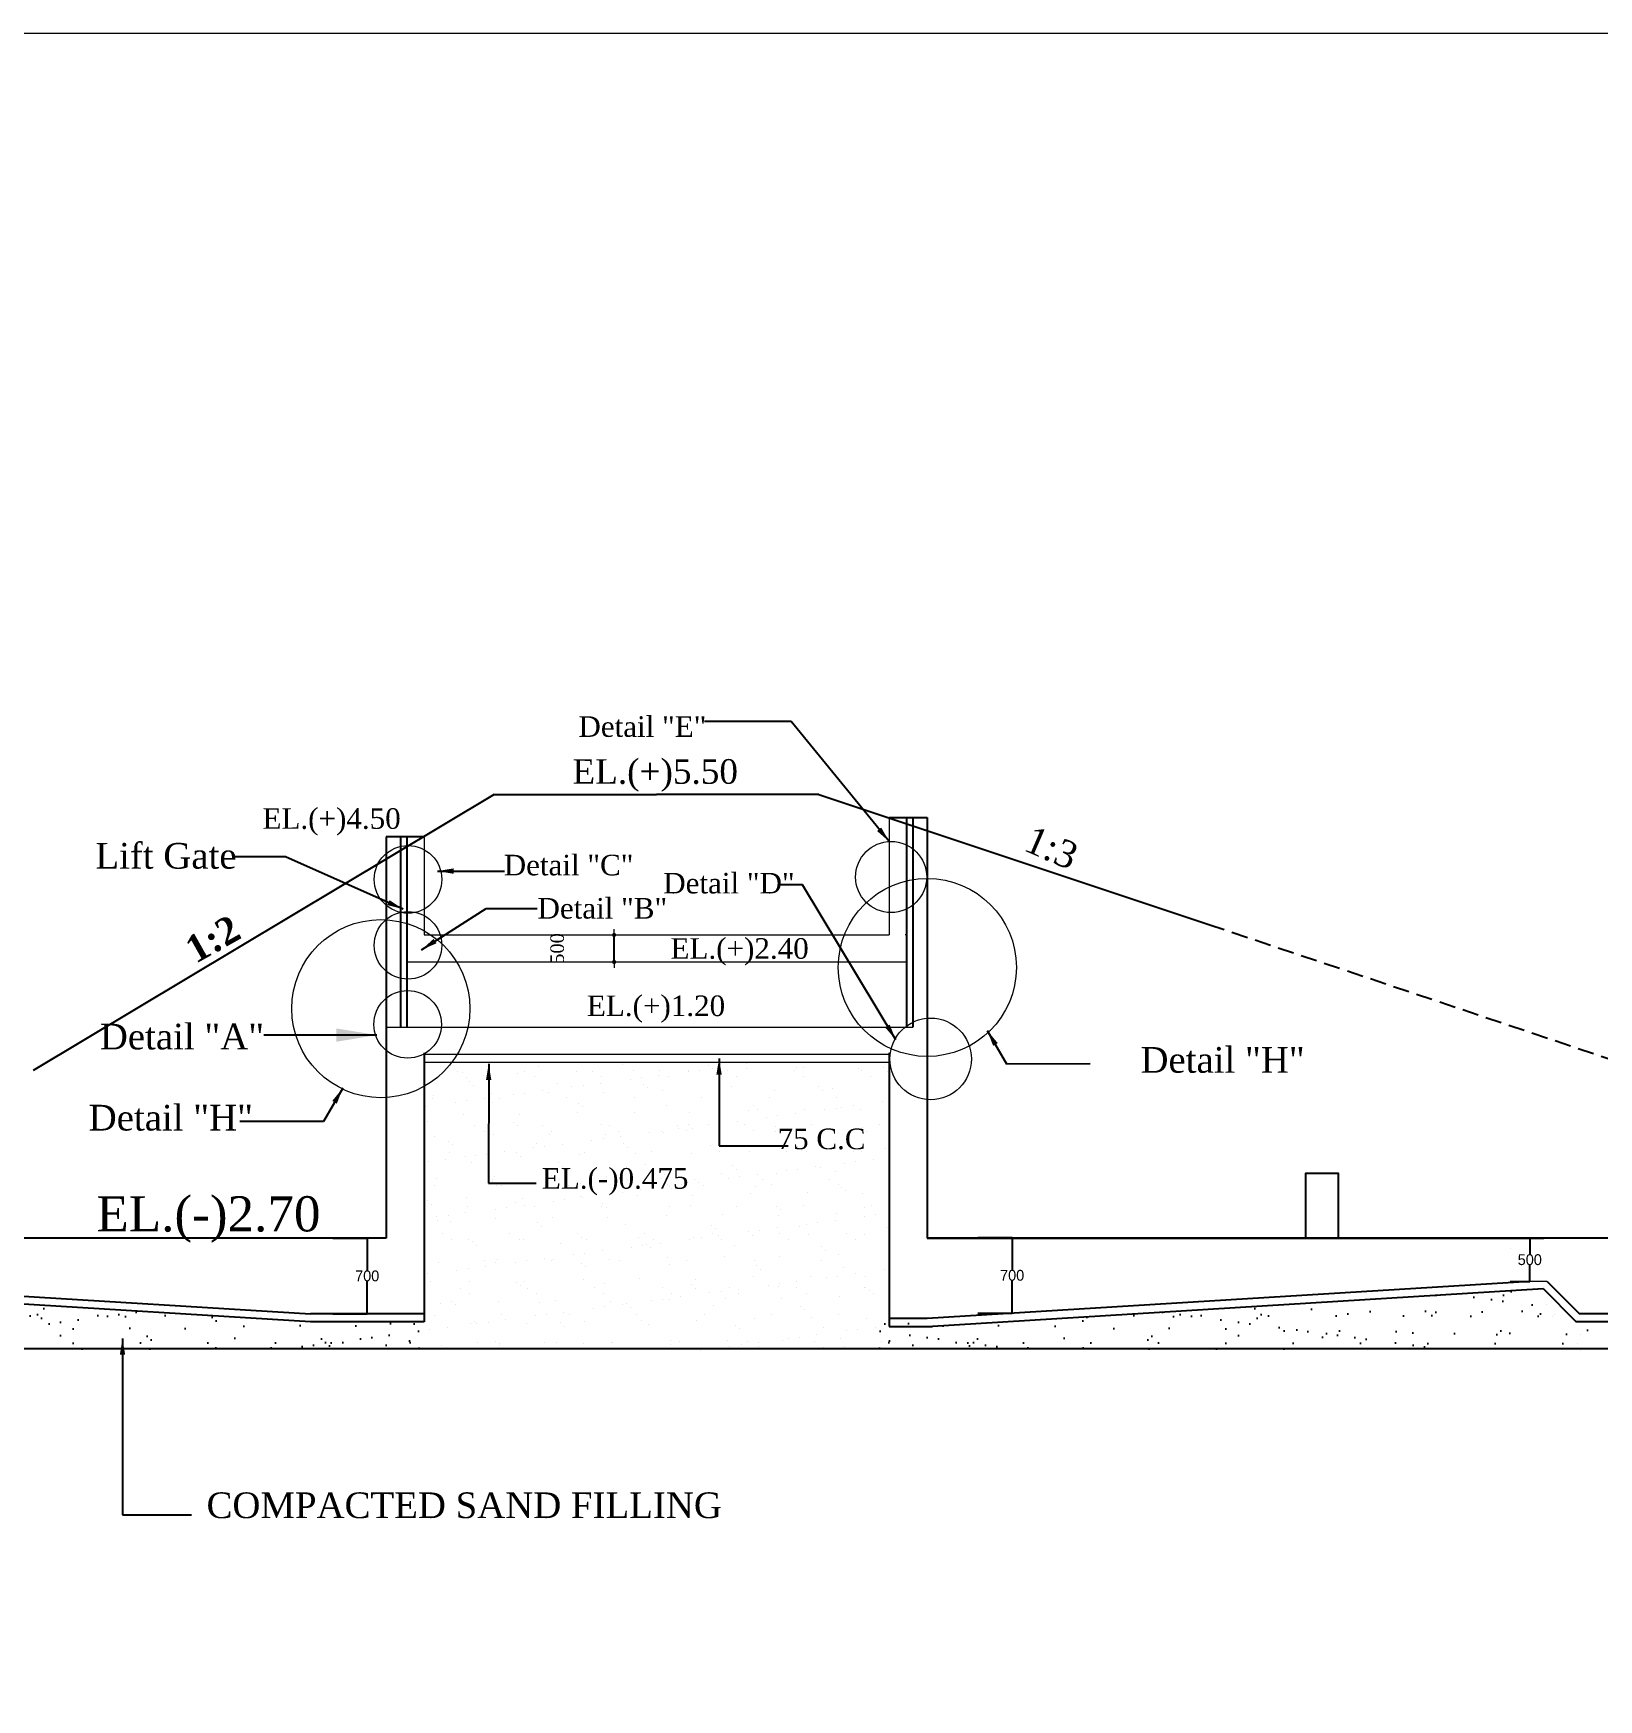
# Model space of a CAD drawing. Header units: inches. Extents: x -1277702 to 350617, y -622745 to 1282697.
# Drawn here: x -984043 to -955107, y 926100 to 956899 of the extents above; entities that cross this region are included whole.
import ezdxf

# ---------------------------------------------------------------- set-up
doc = ezdxf.new("R2010")
doc.units = ezdxf.units.IN
doc.header["$LTSCALE"] = 600
doc.header["$MEASUREMENT"] = 0
doc.linetypes.add('DASHED', pattern=[0.75, 0.5, -0.25])
for name, color, linetype, lineweight in [('arrow', 6, 'Continuous', 15), ('DIM', 140, 'Continuous', 15), ('DIMENSION', 3, 'Continuous', 15), ('LINE', 7, 'Continuous', 20), ('secondary light', 5, 'Continuous', 9)]:
    doc.layers.add(name, color=color, linetype=linetype, lineweight=lineweight)
doc.layers.add('TEXT', color=7, linetype='Continuous')
doc.styles.add('REGULAR', font='times.ttf', dxfattribs={"height": 200})
doc.styles.add('t250', font='times.ttf', dxfattribs={"height": 250})
doc.styles.add('TIMES', font='times.ttf')
doc.dimstyles.new('DOT', dxfattribs={"dimtxt": 270, "dimasz": 1.5, "dimexe": 700, "dimexo": 500, "dimgap": 150, "dimtad": 1, "dimdec": 0, "dimzin": 0, "dimdsep": 46, "dimtxsty": 'TIMES', "dimblk": 'DD', "dimcen": 0.09, "dimse1": 1, "dimse2": 1, "dimclrd": 5, "dimclre": 5, "dimclrt": 7, "dimadec": 0, "dimazin": 0, "dimtfac": 1, "dimtdec": 0, "dimtofl": 0, "dimtmove": 0, "dimatfit": 3, "dimldrblk": 'DD', "dimfxl": 1, "dimtolj": 1, "dimtzin": 0, "dimarcsym": 0})
doc.dimstyles.new('sec', dxfattribs={"dimtxt": 180, "dimasz": 300, "dimexe": 0.18, "dimexo": 0.0625, "dimgap": 0.09, "dimtad": 0, "dimtih": 1, "dimtoh": 1, "dimdec": 0, "dimzin": 0, "dimdsep": 46, "dimtxsty": 'REGULAR', "dimcen": 0.09, "dimadec": 0, "dimazin": 0, "dimtfac": 1, "dimtdec": 0, "dimtofl": 0, "dimtmove": 0, "dimatfit": 3, "dimfxl": 1, "dimtolj": 1, "dimtzin": 0, "dimarcsym": 0})
doc.dimstyles.get("Standard").update_dxf_attribs({"dimtxt": 100, "dimasz": 0.18, "dimexe": 0.18, "dimexo": 0.0625, "dimgap": 0.09, "dimtad": 0, "dimtih": 1, "dimtoh": 1, "dimdec": 4, "dimzin": 0, "dimdsep": 46, "dimtxsty": 'Standard', "dimcen": 0.09, "dimadec": 0, "dimazin": 0, "dimtfac": 1, "dimtdec": 4, "dimtofl": 0, "dimtmove": 0, "dimatfit": 3, "dimfxl": 1, "dimtolj": 1, "dimtzin": 0, "dimarcsym": 0})

# ---------------------------------------------------------------- blocks, each defined once
blk = doc.blocks.new('DOT')
at = {"layer": 'DIM'}
for p, q in [((-75, 0), (71, 0)), ((0, 63), (0, -75))]:
    blk.add_line(p, q, dxfattribs=at)
at = {"layer": 'DIM', "const_width": 24.8}
blk.add_lwpolyline([(-13, 0, 1), (13, 0, 1)], format="xyb", close=True, dxfattribs=at)
blk = doc.blocks.new('DD')
at = {"layer": 'DIM'}
blk.add_blockref('DOT', (0, 0), dxfattribs=at)
blk = doc.blocks.new('*D5')
at = {"layer": 'DEFPOINTS', "color": 0, "ltscale": 2}
for p in [(-973306, 940234), (-973179, 940234), (-973179, 939734)]:
    blk.add_point(p, dxfattribs=at)
at = {"layer": 'DIMENSION', "color": 5, "lineweight": -2, "ltscale": 2}
blk.add_line((-973306, 939736), (-973306, 940233), dxfattribs=at)
at = {"layer": 'DIMENSION', "color": 5, "lineweight": -2, "ltscale": 2, "xscale": 1.5, "yscale": 1.5, "zscale": 1.5}
for p, rotation in [((-973306, 940234), 90), ((-973306, 939734), 270)]:
    blk.add_blockref('DD', p, dxfattribs=dict(at, rotation=rotation))
at = {"layer": 'DIMENSION', "color": 7, "ltscale": 2, "insert": (-974358, 939984), "char_height": 250, "attachment_point": 5, "rotation": 90, "style": 't250'}
blk.add_mtext('\\A1;500', dxfattribs=at)
blk = doc.blocks.new('*D271')
at = {"color": 0, "lineweight": -2}
for p, q in [((-978506, 934631), (-977871, 934631)), ((-977871, 934631), (-977871, 934032)), ((-977871, 933232), (-977871, 933831)), ((-978506, 933231), (-977871, 933231))]:
    blk.add_line(p, q, dxfattribs=at)
at = {"color": 0}
for points in [[(-977871, 934631), (-977871, 934631), (-977871, 934631)], [(-977871, 933232), (-977871, 933232), (-977871, 933231)]]:
    blk.add_solid(points, dxfattribs=at)
at = {"layer": 'DEFPOINTS', "color": 0}
for p in [(-978506, 934631), (-978506, 933231), (-977871, 933231)]:
    blk.add_point(p, dxfattribs=at)
at = {"color": 0, "insert": (-977871, 933931), "char_height": 200, "attachment_point": 5}
blk.add_mtext('\\A1;700', dxfattribs=at)
blk = doc.blocks.new('*D273')
at = {"color": 0, "lineweight": -2}
for p, q in [((-966584, 934642), (-965948, 934642)), ((-965949, 934642), (-965949, 934042)), ((-965949, 933242), (-965949, 933842)), ((-966584, 933242), (-965948, 933242))]:
    blk.add_line(p, q, dxfattribs=at)
at = {"color": 0}
for points in [[(-965949, 934642), (-965948, 934642), (-965949, 934642)], [(-965949, 933242), (-965948, 933242), (-965949, 933242)]]:
    blk.add_solid(points, dxfattribs=at)
at = {"layer": 'DEFPOINTS', "color": 0}
for p in [(-966584, 934642), (-966584, 933242), (-965949, 933242)]:
    blk.add_point(p, dxfattribs=at)
at = {"color": 0, "insert": (-965949, 933942), "char_height": 200, "attachment_point": 5}
blk.add_mtext('\\A1;700', dxfattribs=at)
blk = doc.blocks.new('*D274')
at = {"color": 0, "lineweight": -2}
for p, q in [((-956741, 934631), (-956381, 934631)), ((-956381, 934631), (-956381, 934332)), ((-956381, 933832), (-956381, 934131)), ((-956741, 933831), (-956381, 933831))]:
    blk.add_line(p, q, dxfattribs=at)
at = {"color": 0}
for points in [[(-956381, 934631), (-956381, 934631), (-956381, 934631)], [(-956381, 933832), (-956381, 933832), (-956381, 933831)]]:
    blk.add_solid(points, dxfattribs=at)
at = {"layer": 'DEFPOINTS', "color": 0}
for p in [(-956741, 934631), (-956741, 933831), (-956381, 933831)]:
    blk.add_point(p, dxfattribs=at)
at = {"color": 0, "insert": (-956381, 934231), "char_height": 200, "attachment_point": 5}
blk.add_mtext('\\A1;500', dxfattribs=at)

msp = doc.modelspace()

# ---------------------------------------------------------------- hatches: boundary and pattern name
at = {"linetype": 'DASHED'}
h = msp.add_hatch(dxfattribs=at)
h.set_pattern_fill('AR-SAND', color=256, scale=400, style=0)
h.set_pattern_definition([(37.5, (-2108.1, -9626), (-25.19734, 770.7295), [0, -608, 0, -680, 0, -650]), (7.5, (-2108.1, -9626), (707.9107, 1128.8584), [0, -328, 0, -548, 0, -210]), (327.5, (-2600.1, -9626), (1245.65674, 2.26362), [0, -200, 0, -720, 0, -940]), (317.5, (-2600.1, -9626), (1202.4506, 351.0702), [0, -100, 0, -472, 0, -540])])
h.paths.add_polyline_path([(-976849.96862, 932581.45166), (-976820.6811, 933081.45166), (-978921.16927, 933081.45166), (-988906.27091, 933696.55033), (-989518.94233, 933083.87891), (-990144.36981, 933083.87891), (-990144.36981, 932581.45166)])
h = msp.add_hatch(dxfattribs=at)
h.set_pattern_fill('AR-SAND', color=256, scale=400, style=0)
h.set_pattern_definition([(142.5, (-1943200, -9626), (25.19734, 770.7295), [0, -608, 0, -680, 0, -650]), (172.5, (-1943200, -9626), (-707.9107, 1128.8584), [0, -328, 0, -548, 0, -210]), (212.5, (-1942708, -9626), (-1245.65674, 2.26362), [0, -200, 0, -720, 0, -940]), (222.5, (-1942708, -9626), (-1202.4506, 351.0702), [0, -100, 0, -472, 0, -540])])
h.paths.add_polyline_path([(-968458.10055, 932581.45166), (-968487.38807, 933081.45166), (-966386.89991, 933081.45166), (-956401.79826, 933696.55033), (-955789.12685, 933083.87891), (-955163.69936, 933083.87891), (-955163.69936, 932581.45166)])

# ---------------------------------------------------------------- linework, layer by layer
at = {"color": 7}
for p, q in [((-975521.16927, 942831.45166), (-984042.52719, 937730.10409)), ((-975521.16927, 942831.45166), (-972521.16927, 942831.45166)), ((-969521.16927, 942831.45166), (-972521.16927, 942831.45166)), ((-969522.14948, 942831.54168), (-962312.75463, 940428.41007)), ((-976820.6811, 938054.85387), (-976820.6811, 933081.45166)), ((-968221.65743, 938054.85387), (-968221.65743, 932995.20936)), ((-977521.16927, 934631.45166), (-991132.55052, 934631.45166)), ((-967521.16927, 934631.45166), (-956121.16927, 934631.45166)), ((-939426.53462, 934631.45166), (-967521.16927, 934631.45166)), ((-968221.65743, 933304.85387), (-968221.65743, 933154.85387)), ((-968221.65743, 933254.85387), (-968221.65743, 933104.85387)), ((-967521.16927, 933145.20936), (-968221.65743, 933145.20936)), ((-968221.65743, 932995.20936), (-967418.61122, 932995.20936))]:
    msp.add_line(p, q, dxfattribs=at)
at = {"color": 0}
for p, q in [((-968221.65743, 942404.27543), (-967521.16927, 942404.03203)), ((-967903.28541, 942401.01892), (-967903.28541, 938531.45166)), ((-967786.89991, 942404.27543), (-967786.89991, 938531.45166)), ((-967521.16927, 942404.27543), (-967521.16927, 934631.45166)), ((-977521.16927, 942046.53358), (-977521.16927, 934631.45166)), ((-976820.6811, 942046.53358), (-977521.16927, 942046.29019)), ((-977255.43863, 942046.53358), (-977255.43863, 938531.45166)), ((-977139.05313, 942043.27708), (-977139.05313, 938531.45166)), ((-978921.16927, 934631.45166), (-986193.50725, 934631.45166)), ((-976820.6811, 934704.85387), (-976820.6811, 933304.85387)), ((-976820.6811, 934654.85387), (-976820.6811, 933254.85387)), ((-968221.65743, 934704.85387), (-968221.65743, 933304.85387)), ((-968221.65743, 934654.85387), (-968221.65743, 933254.85387)), ((-967521.16927, 934631.45166), (-958848.83128, 934631.45166)), ((-978921.16927, 933081.45166), (-988906.27091, 933696.55033)), ((-988661.16927, 933831.45166), (-978921.16927, 933231.45166)), ((-956381.16927, 933831.45166), (-967521.16927, 933145.20936)), ((-967521.16927, 932995.20936), (-956136.06762, 933696.55033)), ((-956136.06762, 933696.55033), (-955523.39621, 933083.87891)), ((-956058.83692, 933831.45166), (-955461.26417, 933233.87891)), ((-976820.6811, 933231.45166), (-978921.16927, 933231.45166)), ((-976820.6811, 933304.85387), (-976820.6811, 933154.85387)), ((-976820.6811, 933254.85387), (-976820.6811, 933104.85387)), ((-954176.31103, 933233.87891), (-955461.26417, 933233.87891)), ((-976820.6811, 933081.45166), (-978921.16927, 933081.45166)), ((-954176.31103, 933083.87891), (-955523.39621, 933083.87891)), ((-953878.36294, 932581.45166), (-991193.30379, 932581.45166)), ((-976820.6811, 932581.45166), (-978921.16927, 932581.45166))]:
    msp.add_line(p, q, dxfattribs=at)
at = {"color": 7, "linetype": 'DASHED'}
msp.add_line((-962312.75463, 940428.41007), (-954270.1001, 937730.10409), dxfattribs=at)
at = {"linetype": 'DASHED'}
for p, q in [((-974781.04918, 937877.35497), (-974781.04918, 937877.35497)), ((-970858.8352, 937850.87193), (-970858.8352, 937850.87193)), ((-970650.63178, 937878.28243), (-970650.63178, 937878.28243)), ((-976201.73125, 937714.64628), (-976201.73125, 937714.64628)), ((-976108.30031, 937684.89028), (-976108.30031, 937684.89028)), ((-976033.05296, 937607.18636), (-976033.05296, 937607.18636)), ((-975085.06446, 937679.98265), (-975085.06446, 937679.98265)), ((-974956.0745, 937716.9099), (-974956.0745, 937716.9099)), ((-974787.39621, 937609.44998), (-974787.39621, 937609.44998)), ((-974707.32145, 937809.79595), (-974707.32145, 937809.79595)), ((-974004.70718, 937718.90584), (-974004.70718, 937718.90584)), ((-973710.41776, 937719.17352), (-973710.41776, 937719.17352)), ((-973541.73947, 937611.7136), (-973541.73947, 937611.7136)), ((-973156.8759, 937841.98759), (-973156.8759, 937841.98759)), ((-973012.25344, 937567.36904), (-973012.25344, 937567.36904)), ((-972957.67073, 937732.26105), (-972957.67073, 937732.26105)), ((-972804.05002, 937594.77954), (-972804.05002, 937594.77954)), ((-972478.8561, 937637.59213), (-972478.8561, 937637.59213)), ((-972464.76101, 937721.43714), (-972464.76101, 937721.43714)), ((-972296.08272, 937613.97722), (-972296.08272, 937613.97722)), ((-971935.54432, 937709.12049), (-971935.54432, 937709.12049)), ((-971934.43489, 937727.35342), (-971934.43489, 937727.35342)), ((-971727.3409, 937736.53099), (-971727.3409, 937736.53099)), ((-971556.2955, 937828.23911), (-971556.2955, 937828.23911)), ((-971482.56776, 937760.68009), (-971482.56776, 937760.68009)), ((-971402.14699, 937779.34358), (-971402.14699, 937779.34358)), ((-971219.10427, 937723.70077), (-971219.10427, 937723.70077)), ((-971050.42598, 937616.24084), (-971050.42598, 937616.24084)), ((-970854.0776, 937766.27662), (-970854.0776, 937766.27662)), ((-969973.44752, 937725.96439), (-969973.44752, 937725.96439)), ((-969932.12222, 937792.87174), (-969932.12222, 937792.87174)), ((-969807.04115, 937779.63183), (-969807.04115, 937779.63183)), ((-969804.76923, 937618.50447), (-969804.76923, 937618.50447)), ((-968783.80531, 937774.7242), (-968783.80531, 937774.7242)), ((-968727.79078, 937728.22801), (-968727.79078, 937728.22801)), ((-968559.11249, 937620.76809), (-968559.11249, 937620.76809)), ((-968331.54181, 937779.12325), (-968331.54181, 937779.12325)), ((-968257.81408, 937711.56423), (-968257.81408, 937711.56423)), ((-976647.78058, 937270.93251), (-976647.78058, 937270.93251)), ((-975983.49982, 937526.28474), (-975983.49982, 937526.28474)), ((-975909.77209, 937458.72572), (-975909.77209, 937458.72572)), ((-975567.42329, 937309.8557), (-975567.42329, 937309.8557)), ((-975165.67168, 937283.86615), (-975165.67168, 937283.86615)), ((-974957.46826, 937311.27665), (-974957.46826, 937311.27665)), ((-974632.27434, 937354.08924), (-974632.27434, 937354.08924)), ((-974520.38685, 937323.21091), (-974520.38685, 937323.21091)), ((-974359.32654, 937490.91737), (-974359.32654, 937490.91737)), ((-974088.96256, 937425.6176), (-974088.96256, 937425.6176)), ((-973880.75914, 937453.0281), (-973880.75914, 937453.0281)), ((-973555.56522, 937495.84069), (-973555.56522, 937495.84069)), ((-973497.151, 937318.30328), (-973497.151, 937318.30328)), ((-972758.74614, 937477.16888), (-972758.74614, 937477.16888)), ((-972685.01841, 937409.60986), (-972685.01841, 937409.60986)), ((-972416.79372, 937357.22647), (-972416.79372, 937357.22647)), ((-971369.75727, 937370.58169), (-971369.75727, 937370.58169)), ((-971134.57286, 937441.80151), (-971134.57286, 937441.80151)), ((-970346.52143, 937365.67406), (-970346.52143, 937365.67406)), ((-969533.99246, 937428.05302), (-969533.99246, 937428.05302)), ((-969460.26472, 937360.494), (-969460.26472, 937360.494)), ((-969266.16414, 937404.59725), (-969266.16414, 937404.59725)), ((-976785.69258, 937070.58635), (-976785.69258, 937070.58635)), ((-976671.46786, 937218.06702), (-976671.46786, 937218.06702)), ((-976242.3808, 937142.11471), (-976242.3808, 937142.11471)), ((-976034.17738, 937169.52521), (-976034.17738, 937169.52521)), ((-975708.98346, 937212.3378), (-975708.98346, 937212.3378)), ((-975561.77718, 937139.84714), (-975561.77718, 937139.84714)), ((-975425.81112, 937220.33064), (-975425.81112, 937220.33064)), ((-974180.15437, 937222.59426), (-974180.15437, 937222.59426)), ((-973979.50983, 936948.17633), (-973979.50983, 936948.17633)), ((-973961.19678, 937126.09866), (-973961.19678, 937126.09866)), ((-973887.46905, 937058.53964), (-973887.46905, 937058.53964)), ((-972934.49763, 937224.85788), (-972934.49763, 937224.85788)), ((-972932.47339, 936961.53155), (-972932.47339, 936961.53155)), ((-972337.0235, 937090.73128), (-972337.0235, 937090.73128)), ((-971909.23754, 936956.62392), (-971909.23754, 936956.62392)), ((-971688.84088, 937227.12151), (-971688.84088, 937227.12151)), ((-970828.88026, 936995.54711), (-970828.88026, 936995.54711)), ((-970736.4431, 937076.9828), (-970736.4431, 937076.9828)), ((-970662.71536, 937009.42378), (-970662.71536, 937009.42378)), ((-970443.18414, 937229.38513), (-970443.18414, 937229.38513)), ((-969956.63943, 936933.98804), (-969956.63943, 936933.98804)), ((-969781.84381, 937008.90232), (-969781.84381, 937008.90232)), ((-969413.32764, 937005.5164), (-969413.32764, 937005.5164)), ((-969205.12422, 937032.9269), (-969205.12422, 937032.9269)), ((-969197.52739, 937231.64875), (-969197.52739, 937231.64875)), ((-969112.26982, 937041.61542), (-969112.26982, 937041.61542)), ((-968879.93031, 937075.73949), (-968879.93031, 937075.73949)), ((-968758.60797, 937003.99469), (-968758.60797, 937003.99469)), ((-968336.61852, 937147.26784), (-968336.61852, 937147.26784)), ((-976764.22783, 936788.77692), (-976764.22783, 936788.77692)), ((-976083.10296, 936914.16077), (-976083.10296, 936914.16077)), ((-975878.6799, 936713.00539), (-975878.6799, 936713.00539)), ((-975163.64742, 936775.02843), (-975163.64742, 936775.02843)), ((-975089.91969, 936707.46941), (-975089.91969, 936707.46941)), ((-975059.86712, 936909.25314), (-975059.86712, 936909.25314)), ((-974633.02316, 936715.26901), (-974633.02316, 936715.26901)), ((-973539.47414, 936739.66106), (-973539.47414, 936739.66106)), ((-973387.36641, 936717.53263), (-973387.36641, 936717.53263)), ((-972141.70967, 936719.79625), (-972141.70967, 936719.79625)), ((-972110.05767, 936650.48515), (-972110.05767, 936650.48515)), ((-971938.89374, 936725.91257), (-971938.89374, 936725.91257)), ((-971865.16601, 936658.35355), (-971865.16601, 936658.35355)), ((-971566.74588, 936722.01351), (-971566.74588, 936722.01351)), ((-971358.54246, 936749.42401), (-971358.54246, 936749.42401)), ((-971033.34855, 936792.2366), (-971033.34855, 936792.2366)), ((-970896.05292, 936722.05987), (-970896.05292, 936722.05987)), ((-970490.03676, 936863.76495), (-970490.03676, 936863.76495)), ((-970314.72046, 936690.5452), (-970314.72046, 936690.5452)), ((-970281.83334, 936891.17545), (-970281.83334, 936891.17545)), ((-969650.39618, 936724.32349), (-969650.39618, 936724.32349)), ((-969240.9668, 936633.86774), (-969240.9668, 936633.86774)), ((-968714.14006, 936676.79671), (-968714.14006, 936676.79671)), ((-968404.73943, 936726.58712), (-968404.73943, 936726.58712)), ((-976622.58324, 936500.203), (-976622.58324, 936500.203)), ((-976366.09806, 936423.9582), (-976366.09806, 936423.9582)), ((-976292.37033, 936356.39918), (-976292.37033, 936356.39918)), ((-975710.00161, 936605.54547), (-975710.00161, 936605.54547)), ((-975542.22595, 936539.12619), (-975542.22595, 936539.12619)), ((-974741.92479, 936388.59083), (-974741.92479, 936388.59083)), ((-974588.66982, 936324.16967), (-974588.66982, 936324.16967)), ((-974495.1895, 936552.4814), (-974495.1895, 936552.4814)), ((-974464.34487, 936607.80909), (-974464.34487, 936607.80909)), ((-974263.47591, 936366.98226), (-974263.47591, 936366.98226)), ((-973720.16412, 936438.51062), (-973720.16412, 936438.51062)), ((-973511.9607, 936465.92112), (-973511.9607, 936465.92112)), ((-973471.95366, 936547.57377), (-973471.95366, 936547.57377)), ((-973218.68812, 936610.07271), (-973218.68812, 936610.07271)), ((-973186.76679, 936508.73371), (-973186.76679, 936508.73371)), ((-973141.34438, 936374.84235), (-973141.34438, 936374.84235)), ((-972643.455, 936580.26206), (-972643.455, 936580.26206)), ((-972435.25158, 936607.67256), (-972435.25158, 936607.67256)), ((-972391.59637, 936586.49697), (-972391.59637, 936586.49697)), ((-971973.03138, 936612.33633), (-971973.03138, 936612.33633)), ((-971517.1711, 936339.47497), (-971517.1711, 936339.47497)), ((-971344.55993, 936599.85218), (-971344.55993, 936599.85218)), ((-970727.37463, 936614.59995), (-970727.37463, 936614.59995)), ((-970321.32408, 936594.94455), (-970321.32408, 936594.94455)), ((-969916.5907, 936325.72649), (-969916.5907, 936325.72649)), ((-969481.71789, 936616.86357), (-969481.71789, 936616.86357)), ((-968640.41232, 936609.23769), (-968640.41232, 936609.23769)), ((-976742.08806, 936040.66678), (-976742.08806, 936040.66678)), ((-976416.89415, 936083.47937), (-976416.89415, 936083.47937)), ((-976348.41652, 936216.42613), (-976348.41652, 936216.42613)), ((-976057.90562, 936143.43126), (-976057.90562, 936143.43126)), ((-975944.37543, 936037.52061), (-975944.37543, 936037.52061)), ((-975873.58236, 936155.00773), (-975873.58236, 936155.00773)), ((-975665.37894, 936182.41823), (-975665.37894, 936182.41823)), ((-975340.18503, 936225.23082), (-975340.18503, 936225.23082)), ((-975102.75977, 936218.68975), (-975102.75977, 936218.68975)), ((-975034.66978, 936138.52363), (-975034.66978, 936138.52363)), ((-974796.87324, 936296.75917), (-974796.87324, 936296.75917)), ((-974343.79502, 936023.77212), (-974343.79502, 936023.77212)), ((-973954.31249, 936177.44682), (-973954.31249, 936177.44682)), ((-973857.10303, 936220.95337), (-973857.10303, 936220.95337)), ((-973067.61665, 936307.28332), (-973067.61665, 936307.28332)), ((-972907.27604, 936190.80204), (-972907.27604, 936190.80204)), ((-972611.44628, 936223.21699), (-972611.44628, 936223.21699)), ((-971884.0402, 936185.89441), (-971884.0402, 936185.89441)), ((-971365.78954, 936225.48061), (-971365.78954, 936225.48061)), ((-970803.68291, 936224.8176), (-970803.68291, 936224.8176)), ((-970120.13279, 936227.74423), (-970120.13279, 936227.74423)), ((-969842.86297, 936258.16747), (-969842.86297, 936258.16747)), ((-969756.64647, 936238.17281), (-969756.64647, 936238.17281)), ((-969044.52921, 936018.40941), (-969044.52921, 936018.40941)), ((-968874.47605, 936230.00786), (-968874.47605, 936230.00786)), ((-968836.32579, 936045.81991), (-968836.32579, 936045.81991)), ((-968733.41062, 936233.26518), (-968733.41062, 936233.26518)), ((-968511.13187, 936088.63251), (-968511.13187, 936088.63251)), ((-968292.41742, 936290.35911), (-968292.41742, 936290.35911)), ((-976801.2853, 935709.10087), (-976801.2853, 935709.10087)), ((-976597.38589, 935729.47349), (-976597.38589, 935729.47349)), ((-975555.62856, 935711.36449), (-975555.62856, 935711.36449)), ((-975517.02861, 935768.39668), (-975517.02861, 935768.39668)), ((-974469.99216, 935781.7519), (-974469.99216, 935781.7519)), ((-974309.97181, 935713.62812), (-974309.97181, 935713.62812)), ((-974270.06729, 935956.2131), (-974270.06729, 935956.2131)), ((-973446.75632, 935776.84427), (-973446.75632, 935776.84427)), ((-973064.31507, 935715.89174), (-973064.31507, 935715.89174)), ((-972719.62175, 935988.40475), (-972719.62175, 935988.40475)), ((-972366.39903, 935815.76746), (-972366.39903, 935815.76746)), ((-971818.65832, 935718.15536), (-971818.65832, 935718.15536)), ((-971319.36258, 935829.12267), (-971319.36258, 935829.12267)), ((-971197.94745, 935734.90652), (-971197.94745, 935734.90652)), ((-971119.04134, 935974.65626), (-971119.04134, 935974.65626)), ((-971045.31361, 935907.09724), (-971045.31361, 935907.09724)), ((-970989.74402, 935762.31702), (-970989.74402, 935762.31702)), ((-970664.55011, 935805.12962), (-970664.55011, 935805.12962)), ((-970573.00158, 935720.41898), (-970573.00158, 935720.41898)), ((-970296.12674, 935824.21504), (-970296.12674, 935824.21504)), ((-970121.23833, 935876.65797), (-970121.23833, 935876.65797)), ((-969913.03491, 935904.06847), (-969913.03491, 935904.06847)), ((-969587.84099, 935946.88106), (-969587.84099, 935946.88106)), ((-969494.86806, 935939.28889), (-969494.86806, 935939.28889)), ((-969327.34483, 935722.6826), (-969327.34483, 935722.6826)), ((-969215.76945, 935863.13823), (-969215.76945, 935863.13823)), ((-976632.60701, 935601.64095), (-976632.60701, 935601.64095)), ((-975546.24567, 935672.70189), (-975546.24567, 935672.70189)), ((-975472.51793, 935605.14287), (-975472.51793, 935605.14287)), ((-975386.95027, 935603.90457), (-975386.95027, 935603.90457)), ((-974141.29352, 935606.16819), (-974141.29352, 935606.16819)), ((-973929.11515, 935406.71732), (-973929.11515, 935406.71732)), ((-973922.07239, 935637.33452), (-973922.07239, 935637.33452)), ((-973351.36568, 935451.40363), (-973351.36568, 935451.40363)), ((-973143.16226, 935478.81414), (-973143.16226, 935478.81414)), ((-972895.63678, 935608.43182), (-972895.63678, 935608.43182)), ((-972882.0787, 935420.07253), (-972882.0787, 935420.07253)), ((-972817.96835, 935521.62673), (-972817.96835, 935521.62673)), ((-972321.49198, 935623.58603), (-972321.49198, 935623.58603)), ((-972274.65657, 935593.15508), (-972274.65657, 935593.15508)), ((-972247.76425, 935556.02701), (-972247.76425, 935556.02701)), ((-972066.45314, 935620.56558), (-972066.45314, 935620.56558)), ((-971858.84286, 935415.1649), (-971858.84286, 935415.1649)), ((-971741.25923, 935663.37817), (-971741.25923, 935663.37817)), ((-971649.98003, 935610.69544), (-971649.98003, 935610.69544)), ((-970778.48557, 935454.08809), (-970778.48557, 935454.08809)), ((-970697.31871, 935588.21866), (-970697.31871, 935588.21866)), ((-970404.32329, 935612.95906), (-970404.32329, 935612.95906)), ((-969731.44912, 935467.44331), (-969731.44912, 935467.44331)), ((-969158.66654, 935615.22268), (-969158.66654, 935615.22268)), ((-969096.7383, 935574.47018), (-969096.7383, 935574.47018)), ((-969023.01057, 935506.91116), (-969023.01057, 935506.91116)), ((-968708.21328, 935462.53568), (-968708.21328, 935462.53568)), ((-976748.69631, 935321.63167), (-976748.69631, 935321.63167)), ((-976674.96857, 935254.07265), (-976674.96857, 935254.07265)), ((-976048.09571, 935096.37239), (-976048.09571, 935096.37239)), ((-976032.70828, 935372.70175), (-976032.70828, 935372.70175)), ((-976025.36517, 935214.78523), (-976025.36517, 935214.78523)), ((-975504.78392, 935167.90075), (-975504.78392, 935167.90075)), ((-975296.5805, 935195.31125), (-975296.5805, 935195.31125)), ((-975124.52303, 935286.2643), (-975124.52303, 935286.2643)), ((-975009.47243, 935367.79412), (-975009.47243, 935367.79412)), ((-974971.38659, 935238.12384), (-974971.38659, 935238.12384)), ((-974779.70843, 935217.04885), (-974779.70843, 935217.04885)), ((-974428.0748, 935309.65219), (-974428.0748, 935309.65219)), ((-974219.87138, 935337.06269), (-974219.87138, 935337.06269)), ((-973894.67747, 935379.87528), (-973894.67747, 935379.87528)), ((-973534.05168, 935219.31248), (-973534.05168, 935219.31248)), ((-973523.94263, 935272.51581), (-973523.94263, 935272.51581)), ((-973450.21489, 935204.95679), (-973450.21489, 935204.95679)), ((-972288.39494, 935221.5761), (-972288.39494, 935221.5761)), ((-971899.76935, 935237.14844), (-971899.76935, 935237.14844)), ((-971042.73819, 935223.83972), (-971042.73819, 935223.83972)), ((-970299.18894, 935223.39995), (-970299.18894, 935223.39995)), ((-970225.46121, 935155.84093), (-970225.46121, 935155.84093)), ((-969797.08145, 935226.10334), (-969797.08145, 935226.10334)), ((-969190.57211, 935092.40873), (-969190.57211, 935092.40873)), ((-968675.01566, 935188.03258), (-968675.01566, 935188.03258)), ((-968551.4247, 935228.36696), (-968551.4247, 935228.36696)), ((-976581.49304, 935026.1493), (-976581.49304, 935026.1493)), ((-976572.18855, 934958.74398), (-976572.18855, 934958.74398)), ((-976373.28962, 935053.5598), (-976373.28962, 935053.5598)), ((-976326.97367, 934935.19407), (-976326.97367, 934935.19407)), ((-975491.83126, 934997.66718), (-975491.83126, 934997.66718)), ((-974726.39327, 934921.44558), (-974726.39327, 934921.44558)), ((-974652.66553, 934853.88656), (-974652.66553, 934853.88656)), ((-974444.79482, 935011.02239), (-974444.79482, 935011.02239)), ((-973421.55897, 935006.11476), (-973421.55897, 935006.11476)), ((-973102.21999, 934886.07821), (-973102.21999, 934886.07821)), ((-972341.20169, 935045.03795), (-972341.20169, 935045.03795)), ((-971501.63959, 934872.32972), (-971501.63959, 934872.32972)), ((-971427.91185, 934804.7707), (-971427.91185, 934804.7707)), ((-971294.16524, 935058.39316), (-971294.16524, 935058.39316)), ((-970620.94559, 934775.21004), (-970620.94559, 934775.21004)), ((-970295.75167, 934818.02263), (-970295.75167, 934818.02263)), ((-970270.9294, 935053.48553), (-970270.9294, 935053.48553)), ((-969877.46631, 934836.96235), (-969877.46631, 934836.96235)), ((-969752.43989, 934889.55099), (-969752.43989, 934889.55099)), ((-969544.23647, 934916.96149), (-969544.23647, 934916.96149)), ((-969219.04255, 934959.77408), (-969219.04255, 934959.77408)), ((-968675.73077, 935031.30243), (-968675.73077, 935031.30243)), ((-968467.52735, 935058.71293), (-968467.52735, 935058.71293)), ((-968276.8859, 934823.21387), (-968276.8859, 934823.21387)), ((-976478.23396, 934707.45998), (-976478.23396, 934707.45998)), ((-976309.55567, 934600.00006), (-976309.55567, 934600.00006)), ((-976007.51093, 934601.97225), (-976007.51093, 934601.97225)), ((-975928.84391, 934570.37536), (-975928.84391, 934570.37536)), ((-975855.11618, 934502.81634), (-975855.11618, 934502.81634)), ((-975232.57721, 934709.7236), (-975232.57721, 934709.7236)), ((-975063.89892, 934602.26368), (-975063.89892, 934602.26368)), ((-974984.27509, 934597.06462), (-974984.27509, 934597.06462)), ((-974304.67063, 934535.00798), (-974304.67063, 934535.00798)), ((-973986.92047, 934711.98722), (-973986.92047, 934711.98722)), ((-973903.9178, 934635.98781), (-973903.9178, 934635.98781)), ((-973818.24218, 934604.5273), (-973818.24218, 934604.5273)), ((-972982.56725, 934464.29665), (-972982.56725, 934464.29665)), ((-972856.88136, 934649.34302), (-972856.88136, 934649.34302)), ((-972774.36383, 934491.70715), (-972774.36383, 934491.70715)), ((-972741.26372, 934714.25084), (-972741.26372, 934714.25084)), ((-972704.09023, 934521.2595), (-972704.09023, 934521.2595)), ((-972572.58543, 934606.79092), (-972572.58543, 934606.79092)), ((-972449.16991, 934534.51974), (-972449.16991, 934534.51974)), ((-971905.85813, 934606.0481), (-971905.85813, 934606.0481)), ((-971833.64551, 934644.43539), (-971833.64551, 934644.43539)), ((-971697.65471, 934633.4586), (-971697.65471, 934633.4586)), ((-971495.60698, 934716.51447), (-971495.60698, 934716.51447)), ((-971372.46079, 934676.27119), (-971372.46079, 934676.27119)), ((-971326.92869, 934609.05454), (-971326.92869, 934609.05454)), ((-971079.91695, 934485.89213), (-971079.91695, 934485.89213)), ((-970829.14901, 934747.79954), (-970829.14901, 934747.79954)), ((-970753.28823, 934683.35859), (-970753.28823, 934683.35859)), ((-970249.95023, 934718.77809), (-970249.95023, 934718.77809)), ((-970081.27194, 934611.31817), (-970081.27194, 934611.31817)), ((-969706.25178, 934696.7138), (-969706.25178, 934696.7138)), ((-969479.33654, 934472.14364), (-969479.33654, 934472.14364)), ((-969004.29349, 934721.04171), (-969004.29349, 934721.04171)), ((-968835.6152, 934613.58179), (-968835.6152, 934613.58179)), ((-968683.01594, 934691.80617), (-968683.01594, 934691.80617)), ((-976546.99121, 934188.01447), (-976546.99121, 934188.01447)), ((-975702.31383, 934213.14434), (-975702.31383, 934213.14434)), ((-975507.12127, 934183.93776), (-975507.12127, 934183.93776)), ((-975466.63392, 934226.93767), (-975466.63392, 934226.93767)), ((-975135.98549, 934180.79376), (-975135.98549, 934180.79376)), ((-974927.78207, 934208.20426), (-974927.78207, 934208.20426)), ((-974602.58815, 934251.01686), (-974602.58815, 934251.01686)), ((-974456.65708, 934215.40796), (-974456.65708, 934215.40796)), ((-974419.59747, 934240.29288), (-974419.59747, 934240.29288)), ((-974059.27637, 934322.54521), (-974059.27637, 934322.54521)), ((-973906.54087, 934170.18927), (-973906.54087, 934170.18927)), ((-973851.07295, 934349.95571), (-973851.07295, 934349.95571)), ((-973525.87903, 934392.7683), (-973525.87903, 934392.7683)), ((-973396.36163, 934235.38525), (-973396.36163, 934235.38525)), ((-973211.00034, 934217.67158), (-973211.00034, 934217.67158)), ((-972630.36249, 934453.70048), (-972630.36249, 934453.70048)), ((-972316.00434, 934274.30844), (-972316.00434, 934274.30844)), ((-971965.34359, 934219.9352), (-971965.34359, 934219.9352)), ((-971268.9679, 934287.66366), (-971268.9679, 934287.66366)), ((-970719.68685, 934222.19883), (-970719.68685, 934222.19883)), ((-970245.73205, 934282.75603), (-970245.73205, 934282.75603)), ((-969474.0301, 934224.46245), (-969474.0301, 934224.46245)), ((-969405.60881, 934404.58462), (-969405.60881, 934404.58462)), ((-969165.37477, 934321.67922), (-969165.37477, 934321.67922)), ((-976756.00639, 933967.51397), (-976756.00639, 933967.51397)), ((-976212.69461, 934039.04232), (-976212.69461, 934039.04232)), ((-976004.49118, 934066.45282), (-976004.49118, 934066.45282)), ((-975679.29727, 934109.26541), (-975679.29727, 934109.26541)), ((-973878.72046, 933865.2583), (-973878.72046, 933865.2583)), ((-973832.81314, 934102.63025), (-973832.81314, 934102.63025)), ((-972831.68401, 933878.61351), (-972831.68401, 933878.61351)), ((-972282.36759, 934134.8219), (-972282.36759, 934134.8219)), ((-971808.44817, 933873.70588), (-971808.44817, 933873.70588)), ((-970728.09088, 933912.62908), (-970728.09088, 933912.62908)), ((-970681.78719, 934121.07341), (-970681.78719, 934121.07341)), ((-970608.05945, 934053.51439), (-970608.05945, 934053.51439)), ((-969681.05444, 933925.98429), (-969681.05444, 933925.98429)), ((-969383.64145, 933902.44401), (-969383.64145, 933902.44401)), ((-969175.43803, 933929.85451), (-969175.43803, 933929.85451)), ((-969057.61391, 934085.70604), (-969057.61391, 934085.70604)), ((-968850.24412, 933972.6671), (-968850.24412, 933972.6671)), ((-968657.81859, 933921.07666), (-968657.81859, 933921.07666)), ((-968306.93233, 934044.19545), (-968306.93233, 934044.19545)), ((-976709.57191, 933832.86753), (-976709.57191, 933832.86753)), ((-976155.18261, 933705.81909), (-976155.18261, 933705.81909)), ((-975986.50432, 933598.35917), (-975986.50432, 933598.35917)), ((-975982.31359, 933831.24274), (-975982.31359, 933831.24274)), ((-975108.99151, 933819.11905), (-975108.99151, 933819.11905)), ((-975035.26378, 933751.56003), (-975035.26378, 933751.56003)), ((-974959.07775, 933826.33511), (-974959.07775, 933826.33511)), ((-974909.52587, 933708.08271), (-974909.52587, 933708.08271)), ((-974740.84758, 933600.62279), (-974740.84758, 933600.62279)), ((-973663.86912, 933710.34633), (-973663.86912, 933710.34633)), ((-973495.19083, 933602.88641), (-973495.19083, 933602.88641)), ((-973484.81823, 933783.75167), (-973484.81823, 933783.75167)), ((-972418.21238, 933712.60995), (-972418.21238, 933712.60995)), ((-972249.53409, 933605.15003), (-972249.53409, 933605.15003)), ((-972080.37147, 933547.41276), (-972080.37147, 933547.41276)), ((-971884.23783, 933770.00319), (-971884.23783, 933770.00319)), ((-971810.51009, 933702.44417), (-971810.51009, 933702.44417)), ((-971537.05969, 933618.94112), (-971537.05969, 933618.94112)), ((-971328.85627, 933646.35162), (-971328.85627, 933646.35162)), ((-971172.55563, 933714.87357), (-971172.55563, 933714.87357)), ((-971003.87734, 933607.41365), (-971003.87734, 933607.41365)), ((-971003.66236, 933689.16421), (-971003.66236, 933689.16421)), ((-970460.35057, 933760.69256), (-970460.35057, 933760.69256)), ((-970260.06455, 933734.63581), (-970260.06455, 933734.63581)), ((-970252.14715, 933788.10306), (-970252.14715, 933788.10306)), ((-969926.95324, 933830.91565), (-969926.95324, 933830.91565)), ((-969926.89889, 933717.13719), (-969926.89889, 933717.13719)), ((-969758.2206, 933609.67727), (-969758.2206, 933609.67727)), ((-969140.17742, 933550.94971), (-969140.17742, 933550.94971)), ((-968681.24214, 933719.40082), (-968681.24214, 933719.40082)), ((-968659.48415, 933720.88733), (-968659.48415, 933720.88733)), ((-968585.75641, 933653.32831), (-968585.75641, 933653.32831)), ((-968512.56386, 933611.94089), (-968512.56386, 933611.94089)), ((-976521.79386, 933417.28497), (-976521.79386, 933417.28497)), ((-976311.44215, 933468.04882), (-976311.44215, 933468.04882)), ((-976237.71442, 933400.4898), (-976237.71442, 933400.4898)), ((-975441.43658, 933456.20816), (-975441.43658, 933456.20816)), ((-974687.26887, 933432.68145), (-974687.26887, 933432.68145)), ((-974394.40013, 933469.56337), (-974394.40013, 933469.56337)), ((-974233.78971, 933263.90987), (-974233.78971, 933263.90987)), ((-973690.47793, 933335.43823), (-973690.47793, 933335.43823)), ((-973482.27451, 933362.84873), (-973482.27451, 933362.84873)), ((-973371.16429, 933464.65574), (-973371.16429, 933464.65574)), ((-973157.08059, 933405.66132), (-973157.08059, 933405.66132)), ((-973086.68847, 933418.93296), (-973086.68847, 933418.93296)), ((-973012.96074, 933351.37394), (-973012.96074, 933351.37394)), ((-972613.76881, 933477.18967), (-972613.76881, 933477.18967)), ((-972405.56539, 933504.60017), (-972405.56539, 933504.60017)), ((-972290.807, 933503.57894), (-972290.807, 933503.57894)), ((-971462.51519, 933383.56559), (-971462.51519, 933383.56559)), ((-971243.77055, 933516.93415), (-971243.77055, 933516.93415)), ((-970220.53471, 933512.02652), (-970220.53471, 933512.02652)), ((-969861.93479, 933369.8171), (-969861.93479, 933369.8171)), ((-969788.20705, 933302.25808), (-969788.20705, 933302.25808)), ((-968237.76151, 933334.44973), (-968237.76151, 933334.44973)), ((-956073.73339, 933395.35506), (-956073.73339, 933395.35506)), ((-976712.40187, 932937.59439), (-976712.40187, 932937.59439)), ((-976624.91923, 933209.23983), (-976624.91923, 933209.23983)), ((-976387.20795, 932980.40698), (-976387.20795, 932980.40698)), ((-975957.11625, 933060.51323), (-975957.11625, 933060.51323)), ((-975889.71952, 933081.61122), (-975889.71952, 933081.61122)), ((-975843.89617, 933051.93534), (-975843.89617, 933051.93534)), ((-975635.69275, 933079.34584), (-975635.69275, 933079.34584)), ((-975379.26248, 933211.50345), (-975379.26248, 933211.50345)), ((-975310.49883, 933122.15843), (-975310.49883, 933122.15843)), ((-974933.8804, 933055.6056), (-974933.8804, 933055.6056)), ((-974767.18705, 933193.68678), (-974767.18705, 933193.68678)), ((-974558.98363, 933221.09728), (-974558.98363, 933221.09728)), ((-974289.13911, 933067.86274), (-974289.13911, 933067.86274)), ((-974215.41138, 933000.30371), (-974215.41138, 933000.30371)), ((-974133.60574, 933213.76707), (-974133.60574, 933213.76707)), ((-973853.52312, 933094.52879), (-973853.52312, 933094.52879)), ((-972887.94899, 933216.03069), (-972887.94899, 933216.03069)), ((-972806.48667, 933107.88401), (-972806.48667, 933107.88401)), ((-972664.96583, 933032.49536), (-972664.96583, 933032.49536)), ((-971783.25083, 933102.97638), (-971783.25083, 933102.97638)), ((-971642.29225, 933218.29431), (-971642.29225, 933218.29431)), ((-971064.38543, 933018.74688), (-971064.38543, 933018.74688)), ((-970990.6577, 932951.18786), (-970990.6577, 932951.18786)), ((-970702.89354, 933141.89957), (-970702.89354, 933141.89957)), ((-970396.6355, 933220.55793), (-970396.6355, 933220.55793)), ((-969655.85709, 933155.25478), (-969655.85709, 933155.25478)), ((-969440.21215, 932983.3795), (-969440.21215, 932983.3795)), ((-969150.97876, 933222.82155), (-969150.97876, 933222.82155)), ((-968806.63959, 932942.74753), (-968806.63959, 932942.74753)), ((-968632.62125, 933150.34715), (-968632.62125, 933150.34715)), ((-968481.44568, 932985.56012), (-968481.44568, 932985.56012)), ((-955960.85186, 933186.60361), (-955960.85186, 933186.60361)), ((-955918.02637, 933227.80186), (-955918.02637, 933227.80186)), ((-976496.59652, 932646.55546), (-976496.59652, 932646.55546)), ((-975832.13127, 932704.17819), (-975832.13127, 932704.17819)), ((-975491.58975, 932716.79251), (-975491.58975, 932716.79251)), ((-975417.86202, 932649.23349), (-975417.86202, 932649.23349)), ((-975416.23923, 932685.47865), (-975416.23923, 932685.47865)), ((-974586.47452, 932706.44182), (-974586.47452, 932706.44182)), ((-974369.20279, 932698.83387), (-974369.20279, 932698.83387)), ((-973867.41648, 932681.42514), (-973867.41648, 932681.42514)), ((-973345.96694, 932693.92624), (-973345.96694, 932693.92624)), ((-973340.81778, 932708.70544), (-973340.81778, 932708.70544)), ((-972266.83607, 932667.67665), (-972266.83607, 932667.67665)), ((-972265.60966, 932732.84943), (-972265.60966, 932732.84943)), ((-972095.16103, 932710.96906), (-972095.16103, 932710.96906)), ((-971218.57321, 932746.20464), (-971218.57321, 932746.20464)), ((-971168.26125, 932631.83414), (-971168.26125, 932631.83414)), ((-970960.05783, 932659.24464), (-970960.05783, 932659.24464)), ((-970849.50429, 932713.23268), (-970849.50429, 932713.23268)), ((-970642.66279, 932632.30928), (-970642.66279, 932632.30928)), ((-970634.86392, 932702.05723), (-970634.86392, 932702.05723)), ((-970195.33737, 932741.29701), (-970195.33737, 932741.29701)), ((-970091.55213, 932773.58558), (-970091.55213, 932773.58558)), ((-969883.34871, 932800.99608), (-969883.34871, 932800.99608)), ((-969603.84754, 932715.4963), (-969603.84754, 932715.4963)), ((-969558.1548, 932843.80867), (-969558.1548, 932843.80867)), ((-969114.98008, 932780.2202), (-969114.98008, 932780.2202)), ((-969042.08239, 932618.56079), (-969042.08239, 932618.56079)), ((-969014.84301, 932915.33703), (-969014.84301, 932915.33703)), ((-968358.1908, 932717.75992), (-968358.1908, 932717.75992)), ((-955507.98308, 932679.27836), (-955507.98308, 932679.27836)), ((-955435.66754, 932857.67491), (-955435.66754, 932857.67491)), ((-975663.45298, 932596.71827), (-975663.45298, 932596.71827)), ((-974417.79623, 932598.98189), (-974417.79623, 932598.98189)), ((-973172.13949, 932601.24552), (-973172.13949, 932601.24552)), ((-972193.10834, 932600.11763), (-972193.10834, 932600.11763)), ((-971926.48275, 932603.50914), (-971926.48275, 932603.50914)), ((-971711.57304, 932560.30578), (-971711.57304, 932560.30578)), ((-970680.826, 932605.77276), (-970680.826, 932605.77276)), ((-969435.16926, 932608.03638), (-969435.16926, 932608.03638)), ((-955676.66136, 932571.81844), (-955676.66136, 932571.81844)), ((-955449.28341, 932562.18572), (-955449.28341, 932562.18572))]:
    msp.add_line(p, q, dxfattribs=at)
at = {"color": 7}
msp.add_lwpolyline([(-960521.16927, 934631.45166), (-960521.16927, 935831.45166), (-959921.16927, 935831.45166), (-959921.16927, 934631.45166)], close=True, dxfattribs=at)
at = {"layer": 'LINE', "color": 0, "ltscale": 2}
for p, q in [((-968221.65743, 942404.27543), (-968221.65743, 940234.35166)), ((-976820.6811, 942046.53358), (-976820.6811, 940234.35166))]:
    msp.add_line(p, q, dxfattribs=at)
at = {"layer": 'LINE', "ltscale": 2}
for p, q in [((-977148.61237, 940234.35166), (-977118.18097, 940234.35166)), ((-976820.6811, 940234.35166), (-968221.65743, 940234.35166)), ((-967893.72616, 940234.35166), (-967924.15757, 940234.35166)), ((-977139.05313, 939734.35166), (-967903.28541, 939734.35166)), ((-977521.16927, 938531.45166), (-967786.89991, 938531.45166)), ((-976820.6811, 938031.45166), (-968221.65743, 938031.45166)), ((-976820.6811, 937881.45166), (-968221.65743, 937881.45166)), ((-956381.16927, 934631.45166), (-958848.83128, 934631.45166)), ((-956173.11927, 934633.87891), (-954313.96927, 934633.87891)), ((-956743.11927, 934437.22891), (-956743.11927, 934437.22891)), ((-956058.83692, 933831.45166), (-956381.16927, 933831.45166))]:
    msp.add_line(p, q, dxfattribs=at)
at = {"layer": 'LINE'}
msp.add_lwpolyline([(-932942.50756, 900518.43858), (-1012672.96903, 900518.43858), (-1012672.96903, 956899.26491), (-932942.50756, 956899.26491)], close=True, dxfattribs=at)
at = {"layer": 'LINE', "color": 1, "ltscale": 0.13}
for centre in [(-967517.50896, 939633.98873), (-977619.62008, 938872.49854)]:
    msp.add_circle(centre, 1645.91268, dxfattribs=at)
at = {"layer": 'secondary light', "ltscale": 2}
for centre, radius in [((-977116.98141, 941260.95617), 624.63649), ((-968186.01229, 941304.66188), 657.24914), ((-977116.98141, 940042.19221), 624.63649), ((-977123.15077, 938581.93382), 624.63649), ((-967454.75509, 937943.18375), 753.89288)]:
    msp.add_circle(centre, radius, dxfattribs=at)

# ---------------------------------------------------------------- texts
at = {"layer": 'DIMENSION', "color": 1, "ltscale": 2, "char_height": 500, "width": 6460.3570222, "attachment_point": 3, "style": 'REGULAR'}
for s, insert, rotation in [('{\\fTimes New Roman|b0|i0|c238|p18;1:3}', (-964679.30934, 941887.90185), 336.776075199), ('{\\fTimes New Roman|b1|i0|c238|p18;1:2}', (-980411.34653, 940626.84234), 29.417817936)]:
    msp.add_mtext(s, dxfattribs=dict(at, insert=insert, rotation=rotation))
at = {"layer": 'TEXT', "color": 7, "lineweight": 20, "attachment_point": 1, "style": 't250'}
for s, insert, char_height, width in [('{\\fTimes New Roman|b0|i0|c238|p18;Detail "}E{\\fTimes New Roman|b0|i0|c238|p18;"}', (-973966.29135, 944275.47992), 380, 2298.5351728), ('{\\fTimes New Roman|b0|i0|c238|p18;EL.(+)\\fTimes New Roman|b0|i0|c0|p18;5\\fTimes New Roman|b0|i0|c238|p18;.\\fTimes New Roman CE|b0|i0|c238|p18;5\\fTimes New Roman|b0|i0|c238|p18;0}', (-974076.74593, 943483.11103), 455, 6328.2034934), ('{\\fTimes New Roman|b0|i0|c238|p18;EL.(+)\\fTimes New Roman|b0|i0|c0|p18;4\\fTimes New Roman|b0|i0|c238|p18;.\\fTimes New Roman|b0|i0|c0|p18;5\\fTimes New Roman|b0|i0|c238|p18;0}', (-979806.58563, 942575.77893), 380, 2298.5351728), ('Lift{\\fTimes New Roman CE|b0|i0|c238|p18; Gate}', (-982894.80355, 941934.67914), 475, 9040.2907048), ('{\\fTimes New Roman|b0|i0|c238|p18;Detail "}C{\\fTimes New Roman|b0|i0|c238|p18;"}', (-975347.05037, 941715.79968), 380, 2298.5351728), ('{\\fTimes New Roman|b0|i0|c238|p18;Detail "}D{\\fTimes New Roman|b0|i0|c238|p18;"}', (-972398.63843, 941381.31432), 380, 3021.9946832), ('{\\fTimes New Roman|b0|i0|c238|p18;Detail "}B{\\fTimes New Roman|b0|i0|c238|p18;"}', (-974723.25318, 940916.73451), 380, 2298.5351728), ('{\\fTimes New Roman|b0|i0|c238|p18;EL.(+)\\fTimes New Roman|b0|i0|c0|p18;2\\fTimes New Roman|b0|i0|c238|p18;.\\fTimes New Roman|b0|i0|c0|p18;4\\fTimes New Roman|b0|i0|c238|p18;0}', (-972264.19567, 940174.54101), 380, 2298.5351728), ('{\\fTimes New Roman|b0|i0|c238|p18;EL.(+)}1{\\fTimes New Roman|b0|i0|c238|p18;.}2{\\fTimes New Roman|b0|i0|c238|p18;0}', (-973809.44785, 939114.98397), 380, 2298.5351728), ('{\\fTimes New Roman CE|b0|i0|c238|p18;Detail "A"}', (-982812.82819, 938593.69877), 475, 9040.2907048), ('{\\fTimes New Roman CE|b0|i0|c238|p18;Detail "H"}', (-963577.10115, 938162.64635), 475, 9040.2907048), ('{\\fTimes New Roman CE|b0|i0|c238|p18;Detail "H"}', (-983018.83208, 937094.45434), 475, 9040.2907048), ('75 C.C', (-970285.6653, 936655.15472), 380, 2298.5351728), ('{\\fTimes New Roman|b0|i0|c238|p18;EL.(-)0.\\fTimes New Roman|b0|i0|c0|p18;4\\fTimes New Roman|b0|i0|c238|p18;75}', (-974642.13404, 935924.4431), 380, 2298.5351728), ('{\\fTimes New Roman|b0|i0|c238|p18;EL.(-)\\fTimes New Roman|b0|i0|c0|p18;2.7\\fTimes New Roman|b0|i0|c238|p18;0}', (-982878.19812, 935404.48825), 650, 9040.2907048), ('{\\fTimes New Roman|b0|i0|c238|p18;COMPACTED SAND FILLING }', (-980841.0233, 929930.69783), 475, 13293.3340354)]:
    msp.add_mtext(s, dxfattribs=dict(at, insert=insert, char_height=char_height, width=width))

# ---------------------------------------------------------------- dimensions: what is measured, and where the dimension line sits
at = {"color": 7}
for base, p1, p2, text, picture, middle in [((-977870.92519, 933231.45166), (-978506.11471, 934631.45166), (-978506.11471, 933231.45166), '700', '*D271', (-977870.92519, 933931.45166)), ((-965948.50478, 933241.90623), (-966583.69431, 934641.90623), (-966583.69431, 933241.90623), '700', '*D273', (-965948.50478, 933941.90623)), ((-956381.34927, 933831.45166), (-956740.63069, 934631.45166), (-956740.63069, 933831.45166), '500', '*D274', (-956381.34927, 934231.45166))]:
    dim = msp.add_linear_dim(base=base, p1=p1, p2=p2, angle=90, text=text, dimstyle='Standard', override={"dimtxt": 200}, dxfattribs=at)
    dim.commit()
    dim.dimension.update_dxf_attribs({"geometry": picture, "text_midpoint": middle})
at = {"layer": 'DIMENSION', "ltscale": 2}
dim = msp.add_linear_dim(base=(-973305.6093, 940234.35166), p1=(-973179.46978, 939734.35166), p2=(-973179.46978, 940234.35166), angle=90, dimstyle='DOT', override={"dimtxsty": 't250', "dimtmove": 2}, dxfattribs=at)
dim.commit()
dim.dimension.update_dxf_attribs({"geometry": '*D5', "text_midpoint": (-974357.77224, 939984.35166)})

# ---------------------------------------------------------------- leaders
at = {"layer": 'arrow', "ltscale": 2}
for points, override in [([(-968218.1788, 941955.30719), (-970034.82234, 944179.95396), (-971637.71031, 944179.95396)], {"dimgap": 0.09, "dimtad": 0, "dimtxsty": 't250'}), ([(-977203.63065, 940710.25812), (-979384.02299, 941678.88079), (-980323.28774, 941678.88079)], {"dimgap": 0.09, "dimtad": 0, "dimtxsty": 't250'}), ([(-976572.99079, 941414.83369), (-975335.29768, 941414.83369)], {"dimtxsty": 't250'}), ([(-968099.82145, 938294.54623), (-969827.29633, 941161.16002), (-970252.59658, 941161.16002)], {"dimgap": 0.09, "dimtad": 0, "dimtxsty": 't250'}), ([(-976869.3087, 939959.3684), (-975671.32073, 940723.49011), (-974732.05598, 940723.49011)], {"dimgap": 0.09, "dimtad": 0, "dimtxsty": 't250'}), ([(-966409.15888, 938469.28472), (-966050.78411, 937854.3774), (-964508.59267, 937856.17296)], {"dimgap": 0.09, "dimtad": 0, "dimtxsty": 't250'}), ([(-971366.99387, 937949.70604), (-971366.99387, 936335.56811), (-970091.99057, 936335.35458)], {"dimgap": 0.09, "dimtad": 0, "dimtxsty": 't250'}), ([(-978323.33746, 937401.09271), (-978681.71223, 936786.18539), (-980223.90367, 936787.98095)], {"dimgap": 0.09, "dimtad": 0, "dimtxsty": 't250'}), ([(-982393.9774, 932775.71738), (-982393.9774, 929513.60067), (-981118.9741, 929513.60067)], {"dimgap": 0.09, "dimtad": 0, "dimtxsty": 't250'})]:
    msp.add_leader(points, dimstyle='sec', override=override, dxfattribs=at)
at = {"layer": 'arrow', "lineweight": 15, "ltscale": 2}
msp.add_leader([(-977693.10585, 938384.58829), (-979778.81032, 938379.57643)], dimstyle='sec', override={"dimasz": 750, "dimgap": 0.09, "dimtad": 0}, dxfattribs=at)
msp.add_leader([(-975624.93486, 937852.15577), (-975631.26402, 935647.18109), (-974750.1803, 935647.15228)], dimstyle='sec', dxfattribs=at)

doc.saveas('drawing.dxf')
